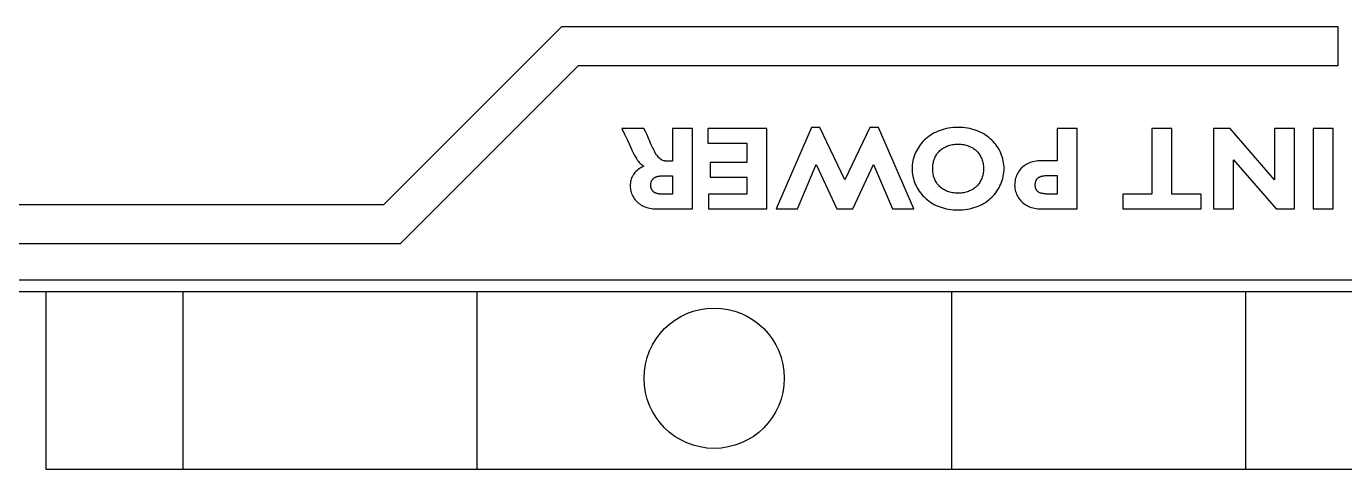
# Paper-space layout '2 DOOR PANEL LAYOUT - A1 Sheet' of a CAD drawing. Extents: x 50 to 825, y 22 to 486.
# Drawn here: x 426.7 to 434.41, y 318.38 to 320.97 of the extents above; entities that cross this region are included whole.
import ezdxf

# ---------------------------------------------------------------- set-up
doc = ezdxf.new("R2010")
doc.units = 0
doc.layers.add('N-EQPM', color=3, linetype='Continuous', lineweight=25)

psp = doc.layouts.new('2 DOOR PANEL LAYOUT - A1 Sheet')

# ---------------------------------------------------------------- linework, layer by layer
at = {"layer": 'N-EQPM', "linetype": 'Continuous'}
for p, q in [((436.8386, 319.4873), (423.8203, 319.4873)), ((422.2664, 319.4212), (439.1849, 319.4212))]:
    psp.add_line(p, q, dxfattribs=at)
at = {"layer": 'N-EQPM'}
for p, q in [((427.6186, 319.4212), (427.6186, 318.3801)), ((429.3383, 319.4212), (429.3383, 318.3801)), ((432.1131, 319.4212), (432.1131, 318.3801)), ((433.8328, 319.4212), (433.8328, 318.3801))]:
    psp.add_line(p, q, dxfattribs=at)
at = {"layer": 'N-EQPM', "linetype": 'Continuous'}
for points in [[(434.3728, 320.739), (429.9305, 320.739), (428.8892, 319.6979), (423.9514, 319.6979), (423.9514, 319.9275), (428.7941, 319.9275), (429.8354, 320.9685), (434.3728, 320.9685)], [(430.5985, 319.9027), (430.5985, 320.3724), (430.4814, 320.3724), (430.4814, 320.1816), (430.4477, 320.1816), (430.4421, 320.1819), (430.4393, 320.1822), (430.4367, 320.1826), (430.4315, 320.1838), (430.4265, 320.1854), (430.4217, 320.1876), (430.417, 320.1902), (430.4123, 320.1933), (430.4076, 320.197), (430.403, 320.2014), (430.3983, 320.2064), (430.3936, 320.2123), (430.3887, 320.2191), (430.3836, 320.227), (430.3783, 320.2363), (430.3725, 320.2473), (430.366, 320.2606), (430.3583, 320.2774), (430.3477, 320.3018), (430.3438, 320.3108), (430.3332, 320.3348), (430.324, 320.3547), (430.3154, 320.3724), (430.1867, 320.3724), (430.2021, 320.3397), (430.2184, 320.3044), (430.2362, 320.265), (430.2469, 320.2421), (430.2549, 320.2255), (430.2616, 320.2126), (430.2676, 320.202), (430.2731, 320.1931), (430.2783, 320.1856), (430.2833, 320.179), (430.2883, 320.1733), (430.2934, 320.1682), (430.2985, 320.1637), (430.3039, 320.1596), (430.3066, 320.1577), (430.3095, 320.156), (430.3154, 320.1527), (430.3108, 320.1505), (430.3021, 320.146), (430.294, 320.1412), (430.2866, 320.1363), (430.2797, 320.1312), (430.2734, 320.1259), (430.2677, 320.1204), (430.2624, 320.1147), (430.2576, 320.1089), (430.2533, 320.1028), (430.2495, 320.0966), (430.2478, 320.0934), (430.2461, 320.0901), (430.2432, 320.0834), (430.2407, 320.0765), (430.2386, 320.0693), (430.237, 320.0619), (430.2358, 320.0541), (430.2351, 320.0461), (430.2349, 320.0377), (430.2351, 320.0297), (430.2359, 320.0218), (430.2371, 320.0139), (430.2388, 320.0061), (430.2406, 319.9997), (430.2432, 319.9922), (430.2463, 319.9848), (430.2498, 319.9777), (430.2537, 319.9707), (430.2581, 319.964), (430.2629, 319.9576), (430.2682, 319.9514), (430.2738, 319.9455), (430.2798, 319.94), (430.2862, 319.9348), (430.2929, 319.9299), (430.3, 319.9254), (430.3074, 319.9212), (430.3152, 319.9175), (430.3233, 319.9141), (430.3317, 319.9112), (430.3404, 319.9086), (430.3494, 319.9065), (430.3587, 319.9049), (430.3683, 319.9037), (430.3782, 319.903), (430.3884, 319.9027)], [(431.0344, 319.9027), (431.0344, 320.3724), (430.688, 320.3724), (430.688, 320.2863), (430.9173, 320.2863), (430.9173, 320.1734), (430.7031, 320.1734), (430.7031, 320.0873), (430.9173, 320.0873), (430.9173, 319.9888), (430.6928, 319.9888), (430.6928, 319.9027)], [(431.8925, 319.9027), (431.6859, 320.3786), (431.6356, 320.3786), (431.4903, 320.0721), (431.3443, 320.3786), (431.294, 320.3786), (431.0881, 319.9027), (431.2121, 319.9027), (431.3222, 320.1624), (431.4428, 319.9027), (431.5371, 319.9027), (431.6576, 320.1624), (431.7685, 319.9027)], [(432.3307, 319.9548), (432.3398, 319.9625), (432.3484, 319.9705), (432.3567, 319.9789), (432.3645, 319.9877), (432.3719, 319.9969), (432.3788, 320.0064), (432.3852, 320.0162), (432.3912, 320.0264), (432.3967, 320.0368), (432.4016, 320.0474), (432.406, 320.0583), (432.4098, 320.0693), (432.4131, 320.0804), (432.4158, 320.0916), (432.416, 320.0929), (432.4181, 320.1041), (432.4195, 320.1154), (432.4204, 320.1265), (432.4207, 320.1376), (432.4204, 320.1489), (432.4195, 320.1602), (432.4181, 320.1716), (432.4161, 320.1829), (432.4135, 320.1941), (432.4132, 320.1952), (432.4099, 320.2063), (432.4062, 320.2173), (432.4018, 320.2281), (432.397, 320.2386), (432.3916, 320.249), (432.3857, 320.259), (432.3793, 320.2688), (432.3724, 320.2782), (432.3651, 320.2874), (432.3573, 320.2961), (432.3491, 320.3045), (432.3404, 320.3125), (432.3313, 320.3202), (432.3218, 320.3273), (432.312, 320.3341), (432.3017, 320.3404), (432.2911, 320.3463), (432.2801, 320.3517), (432.2688, 320.3567), (432.2571, 320.3612), (432.2451, 320.3652), (432.2327, 320.3687), (432.22, 320.3716), (432.2069, 320.3741), (432.1935, 320.3761), (432.1798, 320.3775), (432.1658, 320.3783), (432.1514, 320.3786), (432.1373, 320.3783), (432.1234, 320.3775), (432.1099, 320.3761), (432.0966, 320.3741), (432.0837, 320.3716), (432.071, 320.3686), (432.0587, 320.3651), (432.0467, 320.3611), (432.035, 320.3566), (432.0237, 320.3516), (432.0127, 320.3461), (432.0021, 320.3402), (431.9918, 320.3338), (431.9819, 320.327), (431.9724, 320.3197), (431.9632, 320.312), (431.9545, 320.304), (431.9462, 320.2955), (431.9384, 320.2867), (431.931, 320.2775), (431.9241, 320.268), (431.9177, 320.2582), (431.9118, 320.2481), (431.9064, 320.2377), (431.9015, 320.2272), (431.8972, 320.2164), (431.8969, 320.2157), (431.8932, 320.2048), (431.89, 320.1937), (431.8874, 320.1825), (431.8854, 320.1713), (431.8839, 320.16), (431.8831, 320.1488), (431.8828, 320.1376), (431.8831, 320.1265), (431.8839, 320.1154), (431.8854, 320.1042), (431.8875, 320.0929), (431.8877, 320.0918), (431.8904, 320.0806), (431.8936, 320.0695), (431.8974, 320.0584), (431.9018, 320.0476), (431.9067, 320.0369), (431.9122, 320.0265), (431.9181, 320.0163), (431.9246, 320.0065), (431.9315, 319.997), (431.9388, 319.9878), (431.9467, 319.979), (431.9549, 319.9705), (431.9635, 319.9625), (431.9726, 319.9549), (431.982, 319.9477), (431.9918, 319.9409), (432.002, 319.9346), (432.0125, 319.9287), (432.0234, 319.9233), (432.0346, 319.9183), (432.0462, 319.9139), (432.0582, 319.9099), (432.0704, 319.9064), (432.0831, 319.9035), (432.096, 319.901), (432.1094, 319.8991), (432.123, 319.8977), (432.137, 319.8968), (432.1514, 319.8965), (432.1658, 319.8968), (432.1799, 319.8977), (432.1936, 319.8991), (432.2069, 319.901), (432.2199, 319.9035), (432.2326, 319.9064), (432.2449, 319.9099), (432.2569, 319.9139), (432.2685, 319.9184), (432.2798, 319.9233), (432.2907, 319.9287), (432.3012, 319.9346), (432.3114, 319.9409), (432.3213, 319.9477)], [(432.5438, 320.1581), (432.5373, 320.1535), (432.5311, 320.1486), (432.5252, 320.1433), (432.5197, 320.1377), (432.5145, 320.1318), (432.5096, 320.1255), (432.5051, 320.1189), (432.501, 320.1121), (432.4972, 320.1049), (432.4939, 320.0975), (432.4909, 320.0899), (432.4884, 320.0821), (432.4863, 320.0741), (432.4847, 320.066), (432.4835, 320.0578), (432.4829, 320.0495), (432.4826, 320.0418), (432.4828, 320.0355), (432.4834, 320.0276), (432.4845, 320.0197), (432.4861, 320.0118), (432.4881, 320.004), (432.4906, 319.9963), (432.4936, 319.9888), (432.4969, 319.9815), (432.5007, 319.9744), (432.5049, 319.9676), (432.5094, 319.9611), (432.5143, 319.9548), (432.5196, 319.9489), (432.5252, 319.9432), (432.5312, 319.9379), (432.5374, 319.933), (432.544, 319.9284), (432.551, 319.9241), (432.5582, 319.9202), (432.5658, 319.9167), (432.5736, 319.9135), (432.5819, 319.9107), (432.5904, 319.9083), (432.5993, 319.9063), (432.6085, 319.9048), (432.6181, 319.9036), (432.628, 319.9029), (432.6383, 319.9027), (432.8476, 319.9027), (432.8476, 320.3724), (432.7305, 320.3724), (432.7305, 320.1837), (432.6376, 320.1837), (432.6273, 320.1835), (432.6174, 320.1828), (432.6078, 320.1816), (432.5986, 320.1801), (432.5898, 320.1781), (432.5813, 320.1757), (432.5731, 320.1729), (432.5653, 320.1698), (432.5578, 320.1663), (432.5507, 320.1624)], [(433.5721, 319.9027), (433.5721, 319.9888), (433.402, 319.9888), (433.402, 320.3724), (433.2849, 320.3724), (433.2849, 319.9888), (433.1148, 319.9888), (433.1148, 319.9027)], [(434.1196, 319.9027), (434.1196, 320.3724), (434.0025, 320.3724), (434.0025, 320.0715), (433.7429, 320.3724), (433.6444, 320.3724), (433.6444, 319.9027), (433.7615, 319.9027), (433.7615, 320.1899), (434.0122, 319.9027)], [(434.3455, 319.9027), (434.3455, 320.3724), (434.2284, 320.3724), (434.2284, 319.9027)], [(432.1614, 319.9946), (432.1532, 319.9943), (432.1514, 319.9943), (432.1499, 319.9943), (432.1418, 319.9945), (432.1339, 319.9951), (432.1261, 319.9959), (432.1186, 319.9971), (432.1113, 319.9985), (432.1042, 320.0003), (432.0973, 320.0023), (432.0907, 320.0046), (432.0842, 320.0072), (432.078, 320.01), (432.072, 320.0131), (432.0663, 320.0165), (432.0607, 320.0201), (432.0554, 320.0239), (432.0503, 320.0279), (432.0455, 320.0322), (432.0409, 320.0368), (432.0366, 320.0415), (432.0325, 320.0465), (432.0305, 320.049), (432.0286, 320.0517), (432.025, 320.0571), (432.0217, 320.0627), (432.0186, 320.0685), (432.0158, 320.0745), (432.0132, 320.0807), (432.011, 320.0871), (432.009, 320.0938), (432.0073, 320.1006), (432.0059, 320.1076), (432.0048, 320.1148), (432.004, 320.1222), (432.0035, 320.1298), (432.0033, 320.1376), (432.0035, 320.1453), (432.004, 320.1529), (432.0048, 320.1603), (432.0059, 320.1675), (432.0073, 320.1745), (432.009, 320.1814), (432.011, 320.188), (432.0132, 320.1944), (432.0158, 320.2006), (432.0186, 320.2066), (432.0217, 320.2125), (432.025, 320.2181), (432.0286, 320.2235), (432.0305, 320.2261), (432.0325, 320.2286), (432.0366, 320.2336), (432.0409, 320.2384), (432.0455, 320.2429), (432.0503, 320.2472), (432.0554, 320.2512), (432.0607, 320.2551), (432.0663, 320.2587), (432.072, 320.262), (432.078, 320.2651), (432.0842, 320.2679), (432.0907, 320.2705), (432.0973, 320.2728), (432.1042, 320.2748), (432.1113, 320.2766), (432.1186, 320.278), (432.1261, 320.2792), (432.1339, 320.28), (432.1418, 320.2806), (432.1499, 320.2808), (432.1514, 320.2808), (432.1532, 320.2808), (432.1614, 320.2806), (432.1693, 320.28), (432.1771, 320.2792), (432.1846, 320.278), (432.192, 320.2765), (432.1991, 320.2748), (432.206, 320.2727), (432.2127, 320.2704), (432.2192, 320.2678), (432.2254, 320.265), (432.2314, 320.2619), (432.2372, 320.2586), (432.2427, 320.255), (432.248, 320.2511), (432.2531, 320.2471), (432.2579, 320.2428), (432.2625, 320.2383), (432.2669, 320.2335), (432.271, 320.2286), (432.2748, 320.2234), (432.2784, 320.218), (432.2818, 320.2124), (432.2848, 320.2066), (432.2877, 320.2006), (432.2902, 320.1944), (432.2925, 320.1879), (432.2945, 320.1813), (432.2962, 320.1745), (432.2976, 320.1675), (432.2987, 320.1603), (432.2995, 320.1529), (432.3, 320.1453), (432.3001, 320.1376), (432.3, 320.1298), (432.2995, 320.1222), (432.2987, 320.1148), (432.2976, 320.1076), (432.2962, 320.1006), (432.2945, 320.0938), (432.2925, 320.0872), (432.2902, 320.0808), (432.2877, 320.0745), (432.2848, 320.0685), (432.2818, 320.0627), (432.2784, 320.0571), (432.2748, 320.0517), (432.271, 320.0465), (432.2669, 320.0416), (432.2625, 320.0368), (432.2579, 320.0323), (432.2531, 320.028), (432.248, 320.024), (432.2427, 320.0201), (432.2372, 320.0166), (432.2314, 320.0132), (432.2254, 320.0101), (432.2192, 320.0073), (432.2127, 320.0047), (432.206, 320.0024), (432.1991, 320.0004), (432.192, 319.9986), (432.1846, 319.9971), (432.1771, 319.996), (432.1693, 319.9951)], [(430.4103, 320.0952), (430.4139, 320.0954), (430.4177, 320.0955), (430.4194, 320.0955), (430.4814, 320.0955), (430.4814, 319.9888), (430.4222, 319.9888), (430.4195, 319.9888), (430.4152, 319.989), (430.411, 319.9892), (430.4071, 319.9896), (430.4034, 319.9901), (430.3998, 319.9907), (430.3965, 319.9913), (430.3933, 319.9921), (430.3903, 319.993), (430.3874, 319.9939), (430.3847, 319.995), (430.3822, 319.9961), (430.3798, 319.9973), (430.3775, 319.9985), (430.3754, 319.9999), (430.3733, 320.0013), (430.3714, 320.0028), (430.3697, 320.0044), (430.368, 320.006), (430.3664, 320.0078), (430.3649, 320.0096), (430.3636, 320.0115), (430.3623, 320.0134), (430.3612, 320.0155), (430.3601, 320.0177), (430.3592, 320.0199), (430.3583, 320.0222), (430.3576, 320.0247), (430.3569, 320.0272), (430.3564, 320.0299), (430.3559, 320.0327), (430.3556, 320.0356), (430.3555, 320.0387), (430.3554, 320.0418), (430.3555, 320.0449), (430.3556, 320.0479), (430.356, 320.0508), (430.3564, 320.0535), (430.3569, 320.0562), (430.3576, 320.0587), (430.3584, 320.0612), (430.3592, 320.0635), (430.3602, 320.0658), (430.3613, 320.068), (430.3625, 320.0701), (430.3638, 320.0721), (430.3652, 320.0741), (430.3667, 320.0759), (430.3683, 320.0777), (430.37, 320.0794), (430.3719, 320.081), (430.3738, 320.0826), (430.3759, 320.0841), (430.378, 320.0855), (430.3803, 320.0868), (430.3828, 320.0881), (430.3853, 320.0893), (430.388, 320.0903), (430.3908, 320.0913), (430.3937, 320.0922), (430.3968, 320.093), (430.4, 320.0937), (430.4033, 320.0943), (430.4067, 320.0948)], [(432.6171, 320.0815), (432.6188, 320.083), (432.6207, 320.0845), (432.6227, 320.0859), (432.6249, 320.0873), (432.6272, 320.0885), (432.6296, 320.0897), (432.6322, 320.0909), (432.635, 320.0919), (432.638, 320.0929), (432.6411, 320.0938), (432.6445, 320.0946), (432.648, 320.0953), (432.6518, 320.096), (432.6559, 320.0965), (432.6602, 320.097), (432.6648, 320.0973), (432.6696, 320.0975), (432.6748, 320.0976), (432.7305, 320.0976), (432.7305, 319.9888), (432.6892, 319.9888), (432.6862, 319.9888), (432.6795, 319.9889), (432.6732, 319.9891), (432.6675, 319.9895), (432.6623, 319.9899), (432.6574, 319.9904), (432.6529, 319.9911), (432.6487, 319.9917), (432.6448, 319.9925), (432.6413, 319.9934), (432.6379, 319.9943), (432.6348, 319.9953), (432.632, 319.9963), (432.6293, 319.9974), (432.6268, 319.9986), (432.6245, 319.9998), (432.6224, 320.0011), (432.6203, 320.0024), (432.6185, 320.0039), (432.6167, 320.0053), (432.6151, 320.0069), (432.6136, 320.0085), (432.6122, 320.0102), (432.6109, 320.012), (432.6097, 320.0139), (432.6086, 320.0159), (432.6077, 320.018), (432.6068, 320.0202), (432.6059, 320.0225), (432.6052, 320.0249), (432.6046, 320.0275), (432.6041, 320.0303), (432.6037, 320.0332), (432.6034, 320.0363), (432.6032, 320.0397), (432.6032, 320.0432), (432.6032, 320.0467), (432.6034, 320.0499), (432.6037, 320.053), (432.6041, 320.0559), (432.6047, 320.0586), (432.6053, 320.0612), (432.606, 320.0637), (432.6068, 320.0661), (432.6078, 320.0683), (432.6088, 320.0705), (432.6099, 320.0725), (432.6111, 320.0745), (432.6125, 320.0764), (432.6139, 320.0781), (432.6154, 320.0799), (432.6162, 320.0807)]]:
    psp.add_lwpolyline(points, close=True, dxfattribs=at)
at = {"layer": 'N-EQPM'}
psp.add_lwpolyline([(426.8214, 319.4212), (434.6299, 319.4212), (434.6299, 318.3801), (426.8214, 318.3801)], close=True, dxfattribs=at)
psp.add_circle((430.7257, 318.9139), 0.4099, dxfattribs=at)

doc.saveas('drawing.dxf')
